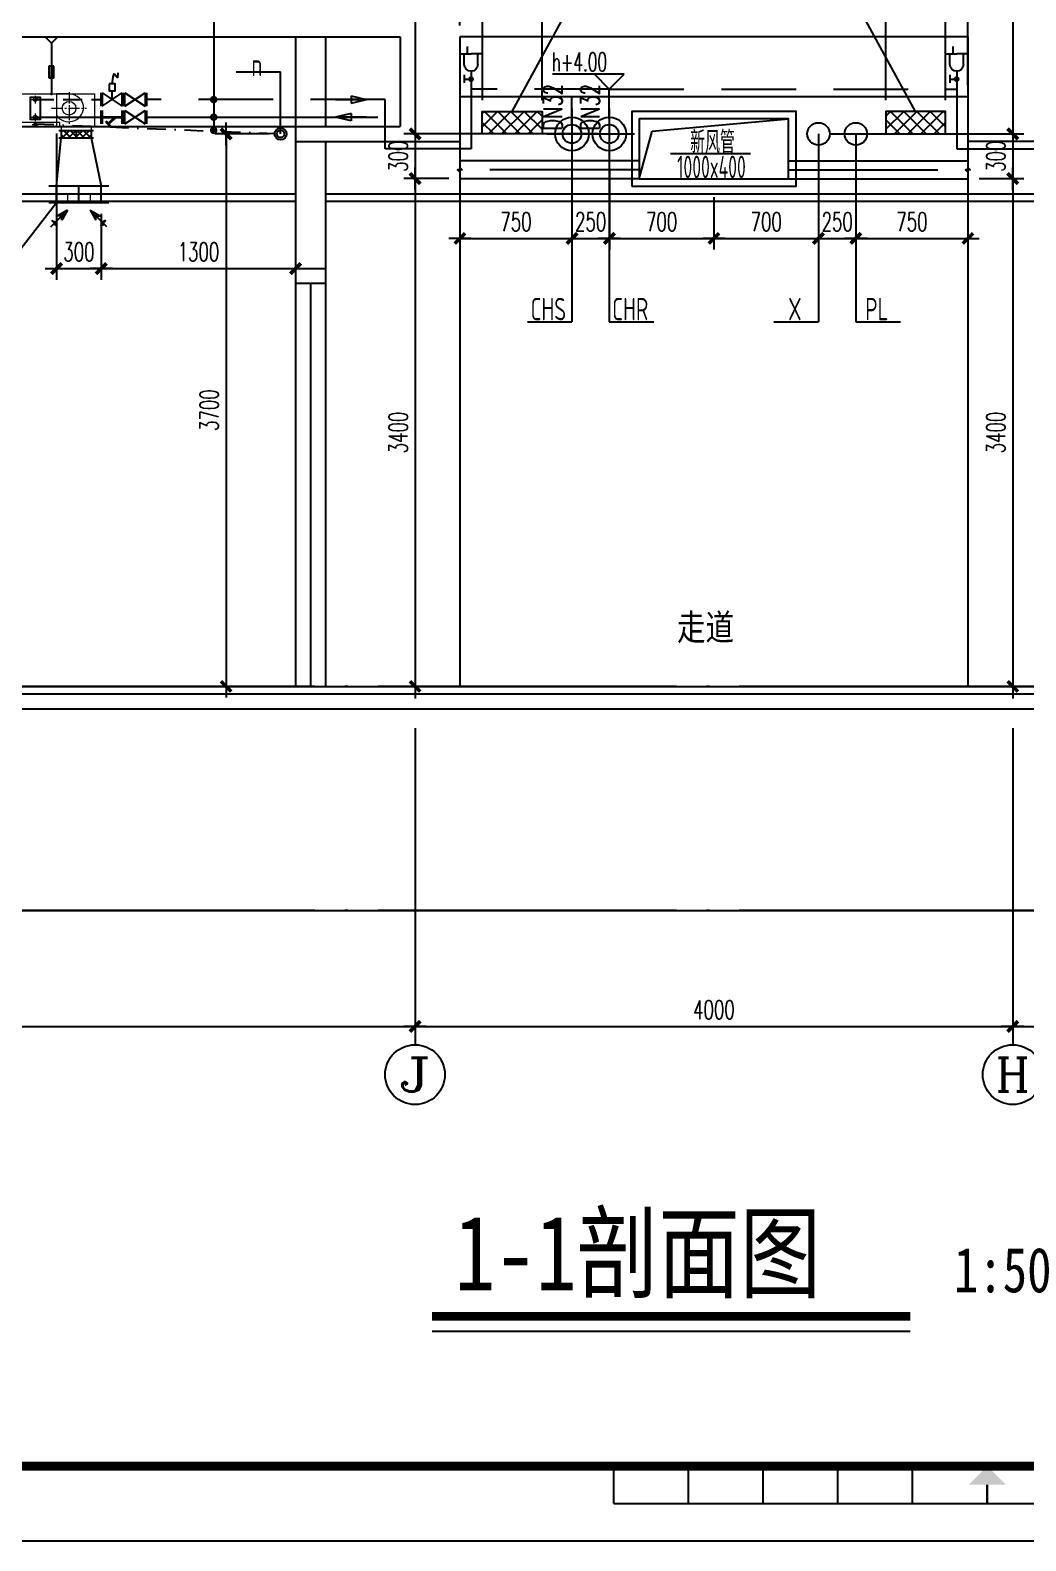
# Model space of a CAD drawing. Extents: x -345393 to -54719, y 203828 to 476815.
# Drawn here: x -246673 to -240010, y 226172 to 236287 of the extents above; entities that cross this region are included whole.
import ezdxf
from ezdxf.enums import TextEntityAlignment as Align

# ---------------------------------------------------------------- set-up
doc = ezdxf.new("R2010")
doc.units = 0
doc.header["$LTSCALE"] = 1000
doc.header["$MEASUREMENT"] = 0
for name, pattern in [('CENTER2', [1.125, 0.75, -0.125, 0.125, -0.125]), ('CHENG_DOTE', [1.42, 1, -0.2, 0.02, -0.2]), ('CONTINOUS', [0]), ('DASH', [0.35, 0.25, -0.1]), ('DASHDOT2', [0.5, 0.25, -0.125, 0, -0.125]), ('DASHED', [0.75, 0.5, -0.25]), ('DOTE', [2.42, 2, -0.2, 0.02, -0.2]), ('HIDDEN2', [0.1875, 0.125, -0.0625])]:
    doc.linetypes.add(name, pattern=pattern)
doc.layers.get('0').update_dxf_attribs({"color": 252, "linetype": 'CONTINUOUS'})
doc.layers.get('Defpoints').update_dxf_attribs({"color": 252, "linetype": 'CONTINUOUS'})
for name, color, linetype in [('A-卫生间', 252, 'CONTINUOUS'), ('A-外窗', 252, 'CONTINUOUS'), ('AXIS', 252, 'CONTINUOUS'), ('AXIS_TEXT', 252, 'CONTINUOUS'), ('DOTE', 250, 'DOTE'), ('WALL', 252, 'CONTINUOUS'), ('图框', 252, 'CONTINUOUS'), ('暖通-水-水阀', 3, 'CONTINUOUS'), ('暖通-水-管道-供水', 1, 'CONTINUOUS'), ('暖通-水-管道-凝结水', 40, 'DASHDOT2'), ('暖通-水-管道-回水', 6, 'DASHED'), ('暖通-水-管道-立管', 6, 'CONTINUOUS'), ('暖通-水-管道-管径', 201, 'CONTINUOUS'), ('暖通-风-标注', 160, 'CONTINUOUS'), ('暖通-风-法兰', 2, 'CONTINUOUS'), ('暖通-风-管径', 201, 'CONTINUOUS'), ('暖通-风-装饰吊顶', 74, 'DASH'), ('暖通-风-说明', 3, 'CONTINUOUS'), ('暖通-风-轴线', 5, 'CHENG_DOTE'), ('暖通-风-风管', 4, 'CONTINUOUS')]:
    doc.layers.add(name, color=color, linetype=linetype)
doc.layers.add('暖通-水-设备', color=3, linetype='CONTINUOUS', lineweight=20)
doc.layers.add('暖通-风-风口', color=3, linetype='CONTINUOUS', lineweight=20)
doc.styles.add('_TCH_AXIS', font='COMPLEX', dxfattribs={"bigfont": 'GBCBIG'})
doc.styles.add('COMPLEX', font='COMPLEX')
doc.styles.add('HT', font='simhei.ttf')
doc.styles.add('HZ-ZGBZ', font='romanc.shx', dxfattribs={"width": 0.65, "bigfont": '0hztxt.shx'})
doc.styles.add('NT1', font='tjromans.shx', dxfattribs={"width": 0.7, "bigfont": 'hztxt.shx'})
doc.styles.add('NT4', font='tssdeng.shx', dxfattribs={"width": 0.65, "bigfont": 'tssdchn.shx'})
doc.dimstyles.new('暖-标注50', dxfattribs={"dimscale": 0.5, "dimtxt": 250, "dimasz": 1, "dimexe": 150, "dimexo": 150, "dimgap": 100, "dimtad": 1, "dimdec": 0, "dimdsep": 46, "dimtxsty": 'HZ-ZGBZ', "dimblk": '_DIMX', "dimcen": 0.09, "dimclrt": 7, "dimadec": 0, "dimazin": 0, "dimtfac": 1, "dimtdec": 0, "dimtix": 1, "dimtmove": 2, "dimatfit": 3, "dimldrblk": '_DIMX', "dimfxl": 0, "dimtolj": 1, "dimtzin": 0, "dimarcsym": 0})

# ---------------------------------------------------------------- blocks, each defined once
blk = doc.blocks.new('_DIMX')
blk.add_line((-150, 0), (150, 0))
at = {"const_width": 50}
blk.add_lwpolyline([(-70, -70), (70, 70)], dxfattribs=at)
blk = doc.blocks.new('*D361')
at = {"layer": 'Defpoints', "color": 0}
for p in [(-240097, 230393), (-237200, 230393), (-237200, 229616)]:
    blk.add_point(p, dxfattribs=at)
at = {"layer": '暖通-风-标注', "color": 0, "lineweight": -2}
for p, q in [((-240097, 230318), (-240097, 229541)), ((-237200, 230318), (-237200, 229541)), ((-240097, 229616), (-237200, 229616))]:
    blk.add_line(p, q, dxfattribs=at)
at = {"layer": '暖通-风-标注', "color": 0, "lineweight": -2, "xscale": 0.5, "yscale": 0.5, "zscale": 0.5, "rotation": 180}
blk.add_blockref('_DIMX', (-240097, 229616), dxfattribs=at)
at = {"layer": '暖通-风-标注', "color": 0, "lineweight": -2, "xscale": 0.5, "yscale": 0.5, "zscale": 0.5}
blk.add_blockref('_DIMX', (-237200, 229616), dxfattribs=at)
at = {"layer": '暖通-风-标注', "color": 7, "insert": (-238649, 229728), "char_height": 125, "attachment_point": 5, "style": 'HZ-ZGBZ'}
blk.add_mtext('\\A1;2898', dxfattribs=at)
blk = doc.blocks.new('*D362')
at = {"layer": 'Defpoints', "color": 0}
for p in [(-244097, 230393), (-240097, 230393), (-240097, 229616)]:
    blk.add_point(p, dxfattribs=at)
at = {"layer": '暖通-风-标注', "color": 0, "lineweight": -2}
for p, q in [((-244097, 230318), (-244097, 229541)), ((-240097, 230318), (-240097, 229541)), ((-244097, 229616), (-240098, 229616))]:
    blk.add_line(p, q, dxfattribs=at)
at = {"layer": '暖通-风-标注', "color": 0, "lineweight": -2, "xscale": 0.5, "yscale": 0.5, "zscale": 0.5, "rotation": 180}
blk.add_blockref('_DIMX', (-244097, 229616), dxfattribs=at)
at = {"layer": '暖通-风-标注', "color": 0, "lineweight": -2, "xscale": 0.5, "yscale": 0.5, "zscale": 0.5}
blk.add_blockref('_DIMX', (-240097, 229616), dxfattribs=at)
at = {"layer": '暖通-风-标注', "color": 7, "insert": (-242097, 229728), "char_height": 125, "attachment_point": 5, "style": 'HZ-ZGBZ'}
blk.add_mtext('\\A1;4000', dxfattribs=at)
blk = doc.blocks.new('*D363')
at = {"layer": 'Defpoints', "color": 0}
for p in [(-252097, 230393), (-244097, 230393), (-244097, 229616)]:
    blk.add_point(p, dxfattribs=at)
at = {"layer": '暖通-风-标注', "color": 0, "lineweight": -2}
for p, q in [((-252097, 230318), (-252097, 229541)), ((-244097, 230318), (-244097, 229541)), ((-252097, 229616), (-244098, 229616))]:
    blk.add_line(p, q, dxfattribs=at)
at = {"layer": '暖通-风-标注', "color": 0, "lineweight": -2, "xscale": 0.5, "yscale": 0.5, "zscale": 0.5, "rotation": 180}
blk.add_blockref('_DIMX', (-252097, 229616), dxfattribs=at)
at = {"layer": '暖通-风-标注', "color": 0, "lineweight": -2, "xscale": 0.5, "yscale": 0.5, "zscale": 0.5}
blk.add_blockref('_DIMX', (-244097, 229616), dxfattribs=at)
at = {"layer": '暖通-风-标注', "color": 7, "insert": (-248097, 229728), "char_height": 125, "attachment_point": 5, "style": 'HZ-ZGBZ'}
blk.add_mtext('\\A1;8000', dxfattribs=at)
blk = doc.blocks.new('_AXISO')
blk.add_circle((0, 0), 0.5)
at = {"layer": 'AXIS_TEXT', "style": 'COMPLEX', "width": 1.041667}
blk.add_attdef('A', text='', height=0.56, dxfattribs=at).set_placement((-0.25, -0.28), (0.25, -0.28), align=Align.FIT)
blk = doc.blocks.new('管道DN125')
at = {"layer": '暖通-水-管道-立管', "color": 10}
for p, q in [((0, 168.75), (0, -168.75)), ((-168.75, 0), (168.75, 0))]:
    blk.add_line(p, q, dxfattribs=at)
at = {"layer": '暖通-水-管道-立管', "color": 251}
blk.add_circle((0, 0), 112.5, dxfattribs=at)
at = {"layer": '暖通-水-管道-立管', "color": 10}
blk.add_circle((0, 0), 62.5, dxfattribs=at)
blk = doc.blocks.new('截止阀1')
at = {"layer": '暖通-水-水阀'}
for p, q in [((100, 0), (-100, 0)), ((100, -20), (-100, -20)), ((100, -320), (-100, -20)), ((-100, -320), (100, -20)), ((-100, -320), (100, -320)), ((-100, -340), (100, -340))]:
    blk.add_line(p, q, dxfattribs=at)
blk = doc.blocks.new('除污器2')
at = {"layer": '暖通-水-水阀'}
for p, q in [((100, 340), (-100, 340)), ((100, 320), (-100, 320)), ((-100, 20), (100, 20)), ((-100, 0), (100, 0)), ((134, 145), (60, 80)), ((140, 137), (66, 73))]:
    blk.add_line(p, q, dxfattribs=at)
at = {"layer": '暖通-水-水阀', "const_width": 40}
for points in [[(0, 320), (0, 20)], [(0, 224), (97, 112)]]:
    blk.add_lwpolyline(points, dxfattribs=at)
blk = doc.blocks.new('dd')
at = {"layer": '暖通-水-水阀'}
for p, q in [((100, 0), (-100, 0)), ((-325, -86), (-400, -79)), ((-387, -139), (-325, -86)), ((-334, -157), (-387, -139)), ((-236, -170), (-334, -157)), ((0, -170), (-130, -170)), ((100, -20), (-100, -20)), ((100, -320), (-100, -20)), ((-100, -320), (100, -20)), ((-100, -320), (100, -320)), ((-100, -340), (100, -340))]:
    blk.add_line(p, q, dxfattribs=at)
blk.add_lwpolyline([(-236, -217), (-130, -217), (-130, -123), (-236, -123)], close=True, dxfattribs=at)
blk = doc.blocks.new('*D311')
at = {"layer": 'Defpoints', "color": 0}
for p in [(-246765, 235643), (-247014, 231893), (-246365, 231893)]:
    blk.add_point(p, dxfattribs=at)
at = {"layer": '暖通-风-标注', "color": 0, "lineweight": -2}
for p, q in [((-246840, 235643), (-247089, 235643)), ((-247014, 235642), (-247014, 231893)), ((-246440, 231893), (-247089, 231893))]:
    blk.add_line(p, q, dxfattribs=at)
at = {"layer": '暖通-风-标注', "color": 0, "lineweight": -2, "xscale": 0.5, "yscale": 0.5, "zscale": 0.5}
for p, rotation in [((-247014, 235643), 90), ((-247014, 231893), 270)]:
    blk.add_blockref('_DIMX', p, dxfattribs=dict(at, rotation=rotation))
at = {"layer": '暖通-风-标注', "color": 7, "insert": (-247126, 233768), "char_height": 125, "attachment_point": 5, "rotation": 90, "style": 'HZ-ZGBZ'}
blk.add_mtext('\\A1;3750', dxfattribs=at)
blk = doc.blocks.new('*D313')
at = {"layer": 'Defpoints', "color": 0}
for p in [(-244997, 235593), (-245362, 231893), (-244897, 231893)]:
    blk.add_point(p, dxfattribs=at)
at = {"layer": '暖通-风-标注', "color": 0, "lineweight": -2}
for p, q in [((-245072, 235593), (-245437, 235593)), ((-245362, 235592), (-245362, 231893)), ((-244972, 231893), (-245437, 231893))]:
    blk.add_line(p, q, dxfattribs=at)
at = {"layer": '暖通-风-标注', "color": 0, "lineweight": -2, "xscale": 0.5, "yscale": 0.5, "zscale": 0.5}
for p, rotation in [((-245362, 235593), 90), ((-245362, 231893), 270)]:
    blk.add_blockref('_DIMX', p, dxfattribs=dict(at, rotation=rotation))
at = {"layer": '暖通-风-标注', "color": 7, "insert": (-245475, 233743), "char_height": 125, "attachment_point": 5, "rotation": 90, "style": 'HZ-ZGBZ'}
blk.add_mtext('\\A1;3700', dxfattribs=at)
blk = doc.blocks.new('箭头')
at = {"color": 3, "linetype": 'CONTINOUS'}
for p, q in [((-317, 0), (381, 0)), ((32, 84), (381, 0)), ((32, 84), (32, -84)), ((32, -84), (381, 0))]:
    blk.add_line(p, q, dxfattribs=at)
blk = doc.blocks.new('*D314')
at = {"layer": 'Defpoints', "color": 0}
for p in [(-243647, 236527), (-243797, 236243), (-243647, 235744)]:
    blk.add_point(p, dxfattribs=at)
at = {"layer": '暖通-风-标注', "color": 0, "lineweight": -2}
for p, q in [((-243797, 236318), (-243797, 236602)), ((-243647, 235819), (-243647, 236602)), ((-243798, 236527), (-243798, 236527)), ((-243797, 236527), (-243647, 236527)), ((-243647, 236527), (-243646, 236527))]:
    blk.add_line(p, q, dxfattribs=at)
at = {"layer": '暖通-风-标注', "color": 0, "lineweight": -2, "xscale": 0.5, "yscale": 0.5, "zscale": 0.5}
blk.add_blockref('_DIMX', (-243797, 236527), dxfattribs=at)
at = {"layer": '暖通-风-标注', "color": 0, "lineweight": -2, "xscale": 0.5, "yscale": 0.5, "zscale": 0.5, "rotation": 180}
blk.add_blockref('_DIMX', (-243647, 236527), dxfattribs=at)
at = {"layer": '暖通-风-标注', "color": 7, "insert": (-243722, 236639), "char_height": 125, "attachment_point": 5, "style": 'HZ-ZGBZ'}
blk.add_mtext('\\A1;150', dxfattribs=at)
blk = doc.blocks.new('*D315')
at = {"layer": 'Defpoints', "color": 0}
for p in [(-243247, 236527), (-243647, 235744), (-243247, 235744)]:
    blk.add_point(p, dxfattribs=at)
at = {"layer": '暖通-风-标注', "color": 0, "lineweight": -2}
for p, q in [((-243647, 235819), (-243647, 236602)), ((-243247, 235819), (-243247, 236602)), ((-243647, 236527), (-243248, 236527))]:
    blk.add_line(p, q, dxfattribs=at)
at = {"layer": '暖通-风-标注', "color": 0, "lineweight": -2, "xscale": 0.5, "yscale": 0.5, "zscale": 0.5, "rotation": 180}
blk.add_blockref('_DIMX', (-243647, 236527), dxfattribs=at)
at = {"layer": '暖通-风-标注', "color": 0, "lineweight": -2, "xscale": 0.5, "yscale": 0.5, "zscale": 0.5}
blk.add_blockref('_DIMX', (-243247, 236527), dxfattribs=at)
at = {"layer": '暖通-风-标注', "color": 7, "insert": (-243447, 236639), "char_height": 125, "attachment_point": 5, "style": 'HZ-ZGBZ'}
blk.add_mtext('\\A1;400', dxfattribs=at)
blk = doc.blocks.new('*D316')
at = {"layer": 'Defpoints', "color": 0}
for p in [(-240547, 236527), (-240947, 235744), (-240547, 235744)]:
    blk.add_point(p, dxfattribs=at)
at = {"layer": '暖通-风-标注', "color": 0, "lineweight": -2}
for p, q in [((-240947, 235819), (-240947, 236602)), ((-240547, 235819), (-240547, 236602)), ((-240947, 236527), (-240548, 236527))]:
    blk.add_line(p, q, dxfattribs=at)
at = {"layer": '暖通-风-标注', "color": 0, "lineweight": -2, "xscale": 0.5, "yscale": 0.5, "zscale": 0.5, "rotation": 180}
blk.add_blockref('_DIMX', (-240947, 236527), dxfattribs=at)
at = {"layer": '暖通-风-标注', "color": 0, "lineweight": -2, "xscale": 0.5, "yscale": 0.5, "zscale": 0.5}
blk.add_blockref('_DIMX', (-240547, 236527), dxfattribs=at)
at = {"layer": '暖通-风-标注', "color": 7, "insert": (-240747, 236639), "char_height": 125, "attachment_point": 5, "style": 'HZ-ZGBZ'}
blk.add_mtext('\\A1;400', dxfattribs=at)
blk = doc.blocks.new('*D317')
at = {"layer": 'Defpoints', "color": 0}
for p in [(-240397, 236527), (-240397, 235843), (-240547, 235744)]:
    blk.add_point(p, dxfattribs=at)
at = {"layer": '暖通-风-标注', "color": 0, "lineweight": -2}
for p, q in [((-240547, 235819), (-240547, 236602)), ((-240397, 235918), (-240397, 236602)), ((-240548, 236527), (-240548, 236527)), ((-240547, 236527), (-240397, 236527)), ((-240397, 236527), (-240396, 236527))]:
    blk.add_line(p, q, dxfattribs=at)
at = {"layer": '暖通-风-标注', "color": 0, "lineweight": -2, "xscale": 0.5, "yscale": 0.5, "zscale": 0.5}
blk.add_blockref('_DIMX', (-240547, 236527), dxfattribs=at)
at = {"layer": '暖通-风-标注', "color": 0, "lineweight": -2, "xscale": 0.5, "yscale": 0.5, "zscale": 0.5, "rotation": 180}
blk.add_blockref('_DIMX', (-240397, 236527), dxfattribs=at)
at = {"layer": '暖通-风-标注', "color": 7, "insert": (-240472, 236639), "char_height": 125, "attachment_point": 5, "style": 'HZ-ZGBZ'}
blk.add_mtext('\\A1;150', dxfattribs=at)
blk = doc.blocks.new('*D318')
at = {"layer": 'Defpoints', "color": 0}
for p in [(-243047, 235424), (-243797, 235293), (-243047, 234893)]:
    blk.add_point(p, dxfattribs=at)
at = {"layer": '暖通-风-标注', "color": 0, "lineweight": -2}
for p, q in [((-243047, 235349), (-243047, 234818)), ((-243797, 235218), (-243797, 234818)), ((-243797, 234893), (-243048, 234893))]:
    blk.add_line(p, q, dxfattribs=at)
at = {"layer": '暖通-风-标注', "color": 0, "lineweight": -2, "xscale": 0.5, "yscale": 0.5, "zscale": 0.5, "rotation": 180}
blk.add_blockref('_DIMX', (-243797, 234893), dxfattribs=at)
at = {"layer": '暖通-风-标注', "color": 0, "lineweight": -2, "xscale": 0.5, "yscale": 0.5, "zscale": 0.5}
blk.add_blockref('_DIMX', (-243047, 234893), dxfattribs=at)
at = {"layer": '暖通-风-标注', "color": 7, "insert": (-243422, 235005), "char_height": 125, "attachment_point": 5, "style": 'HZ-ZGBZ'}
blk.add_mtext('\\A1;750', dxfattribs=at)
blk = doc.blocks.new('*D319')
at = {"layer": 'Defpoints', "color": 0}
for p in [(-243047, 235424), (-242797, 235424), (-242797, 234893)]:
    blk.add_point(p, dxfattribs=at)
at = {"layer": '暖通-风-标注', "color": 0, "lineweight": -2}
for p, q in [((-243047, 235349), (-243047, 234818)), ((-242797, 235349), (-242797, 234818)), ((-243048, 234893), (-243048, 234893)), ((-243047, 234893), (-242797, 234893)), ((-242797, 234893), (-242796, 234893))]:
    blk.add_line(p, q, dxfattribs=at)
at = {"layer": '暖通-风-标注', "color": 0, "lineweight": -2, "xscale": 0.5, "yscale": 0.5, "zscale": 0.5}
blk.add_blockref('_DIMX', (-243047, 234893), dxfattribs=at)
at = {"layer": '暖通-风-标注', "color": 0, "lineweight": -2, "xscale": 0.5, "yscale": 0.5, "zscale": 0.5, "rotation": 180}
blk.add_blockref('_DIMX', (-242797, 234893), dxfattribs=at)
at = {"layer": '暖通-风-标注', "color": 7, "insert": (-242922, 235005), "char_height": 125, "attachment_point": 5, "style": 'HZ-ZGBZ'}
blk.add_mtext('\\A1;250', dxfattribs=at)
blk = doc.blocks.new('*D320')
at = {"layer": 'Defpoints', "color": 0}
for p in [(-242797, 235424), (-242097, 235243), (-242097, 234893)]:
    blk.add_point(p, dxfattribs=at)
at = {"layer": '暖通-风-标注', "color": 0, "lineweight": -2}
for p, q in [((-242797, 235349), (-242797, 234818)), ((-242097, 235168), (-242097, 234818)), ((-242797, 234893), (-242098, 234893))]:
    blk.add_line(p, q, dxfattribs=at)
at = {"layer": '暖通-风-标注', "color": 0, "lineweight": -2, "xscale": 0.5, "yscale": 0.5, "zscale": 0.5, "rotation": 180}
blk.add_blockref('_DIMX', (-242797, 234893), dxfattribs=at)
at = {"layer": '暖通-风-标注', "color": 0, "lineweight": -2, "xscale": 0.5, "yscale": 0.5, "zscale": 0.5}
blk.add_blockref('_DIMX', (-242097, 234893), dxfattribs=at)
at = {"layer": '暖通-风-标注', "color": 7, "insert": (-242447, 235005), "char_height": 125, "attachment_point": 5, "style": 'HZ-ZGBZ'}
blk.add_mtext('\\A1;700', dxfattribs=at)
blk = doc.blocks.new('*D321')
at = {"layer": 'Defpoints', "color": 0}
for p in [(-241397, 235593), (-242097, 235243), (-241397, 234893)]:
    blk.add_point(p, dxfattribs=at)
at = {"layer": '暖通-风-标注', "color": 0, "lineweight": -2}
for p, q in [((-241397, 235518), (-241397, 234818)), ((-242097, 235168), (-242097, 234818)), ((-242097, 234893), (-241398, 234893))]:
    blk.add_line(p, q, dxfattribs=at)
at = {"layer": '暖通-风-标注', "color": 0, "lineweight": -2, "xscale": 0.5, "yscale": 0.5, "zscale": 0.5, "rotation": 180}
blk.add_blockref('_DIMX', (-242097, 234893), dxfattribs=at)
at = {"layer": '暖通-风-标注', "color": 0, "lineweight": -2, "xscale": 0.5, "yscale": 0.5, "zscale": 0.5}
blk.add_blockref('_DIMX', (-241397, 234893), dxfattribs=at)
at = {"layer": '暖通-风-标注', "color": 7, "insert": (-241747, 235005), "char_height": 125, "attachment_point": 5, "style": 'HZ-ZGBZ'}
blk.add_mtext('\\A1;700', dxfattribs=at)
blk = doc.blocks.new('*D322')
at = {"layer": 'Defpoints', "color": 0}
for p in [(-241397, 235593), (-241147, 235593), (-241147, 234893)]:
    blk.add_point(p, dxfattribs=at)
at = {"layer": '暖通-风-标注', "color": 0, "lineweight": -2}
for p, q in [((-241397, 235518), (-241397, 234818)), ((-241147, 235518), (-241147, 234818)), ((-241398, 234893), (-241398, 234893)), ((-241397, 234893), (-241147, 234893)), ((-241147, 234893), (-241146, 234893))]:
    blk.add_line(p, q, dxfattribs=at)
at = {"layer": '暖通-风-标注', "color": 0, "lineweight": -2, "xscale": 0.5, "yscale": 0.5, "zscale": 0.5}
blk.add_blockref('_DIMX', (-241397, 234893), dxfattribs=at)
at = {"layer": '暖通-风-标注', "color": 0, "lineweight": -2, "xscale": 0.5, "yscale": 0.5, "zscale": 0.5, "rotation": 180}
blk.add_blockref('_DIMX', (-241147, 234893), dxfattribs=at)
at = {"layer": '暖通-风-标注', "color": 7, "insert": (-241272, 235005), "char_height": 125, "attachment_point": 5, "style": 'HZ-ZGBZ'}
blk.add_mtext('\\A1;250', dxfattribs=at)
blk = doc.blocks.new('*D323')
at = {"layer": 'Defpoints', "color": 0}
for p in [(-241147, 235593), (-240397, 235493), (-240397, 234893)]:
    blk.add_point(p, dxfattribs=at)
at = {"layer": '暖通-风-标注', "color": 0, "lineweight": -2}
for p, q in [((-241147, 235518), (-241147, 234818)), ((-240397, 235418), (-240397, 234818)), ((-241147, 234893), (-240398, 234893))]:
    blk.add_line(p, q, dxfattribs=at)
at = {"layer": '暖通-风-标注', "color": 0, "lineweight": -2, "xscale": 0.5, "yscale": 0.5, "zscale": 0.5, "rotation": 180}
blk.add_blockref('_DIMX', (-241147, 234893), dxfattribs=at)
at = {"layer": '暖通-风-标注', "color": 0, "lineweight": -2, "xscale": 0.5, "yscale": 0.5, "zscale": 0.5}
blk.add_blockref('_DIMX', (-240397, 234893), dxfattribs=at)
at = {"layer": '暖通-风-标注', "color": 7, "insert": (-240772, 235005), "char_height": 125, "attachment_point": 5, "style": 'HZ-ZGBZ'}
blk.add_mtext('\\A1;750', dxfattribs=at)
blk = doc.blocks.new('*D324')
at = {"layer": 'Defpoints', "color": 0}
for p in [(-243797, 235293), (-244097, 231893), (-243797, 231893)]:
    blk.add_point(p, dxfattribs=at)
at = {"layer": '暖通-风-标注', "color": 0, "lineweight": -2}
for p, q in [((-243872, 235293), (-244172, 235293)), ((-244097, 235292), (-244097, 231893)), ((-243872, 231893), (-244172, 231893))]:
    blk.add_line(p, q, dxfattribs=at)
at = {"layer": '暖通-风-标注', "color": 0, "lineweight": -2, "xscale": 0.5, "yscale": 0.5, "zscale": 0.5}
for p, rotation in [((-244097, 235293), 90), ((-244097, 231893), 270)]:
    blk.add_blockref('_DIMX', p, dxfattribs=dict(at, rotation=rotation))
at = {"layer": '暖通-风-标注', "color": 7, "insert": (-244210, 233593), "char_height": 125, "attachment_point": 5, "rotation": 90, "style": 'HZ-ZGBZ'}
blk.add_mtext('\\A1;3400', dxfattribs=at)
blk = doc.blocks.new('*D325')
at = {"layer": 'Defpoints', "color": 0}
for p in [(-242797, 235593), (-244097, 235293), (-243797, 235293)]:
    blk.add_point(p, dxfattribs=at)
at = {"layer": '暖通-风-标注', "color": 0, "lineweight": -2}
for p, q in [((-242872, 235593), (-244172, 235593)), ((-244097, 235593), (-244097, 235594)), ((-244097, 235593), (-244097, 235293)), ((-243872, 235293), (-244172, 235293)), ((-244097, 235292), (-244097, 235292))]:
    blk.add_line(p, q, dxfattribs=at)
at = {"layer": '暖通-风-标注', "color": 0, "lineweight": -2, "xscale": 0.5, "yscale": 0.5, "zscale": 0.5}
for p, rotation in [((-244097, 235593), 270), ((-244097, 235293), 90)]:
    blk.add_blockref('_DIMX', p, dxfattribs=dict(at, rotation=rotation))
at = {"layer": '暖通-风-标注', "color": 7, "insert": (-244210, 235443), "char_height": 125, "attachment_point": 5, "rotation": 90, "style": 'HZ-ZGBZ'}
blk.add_mtext('\\A1;300', dxfattribs=at)
blk = doc.blocks.new('*D329')
at = {"layer": 'Defpoints', "color": 0}
for p in [(-241397, 235593), (-240397, 235293), (-240097, 235293)]:
    blk.add_point(p, dxfattribs=at)
at = {"layer": '暖通-风-标注', "color": 0, "lineweight": -2}
for p, q in [((-241322, 235593), (-240022, 235593)), ((-240097, 235593), (-240097, 235594)), ((-240097, 235593), (-240097, 235293)), ((-240322, 235293), (-240022, 235293)), ((-240097, 235292), (-240097, 235292))]:
    blk.add_line(p, q, dxfattribs=at)
at = {"layer": '暖通-风-标注', "color": 0, "lineweight": -2, "xscale": 0.5, "yscale": 0.5, "zscale": 0.5}
for p, rotation in [((-240097, 235593), 270), ((-240097, 235293), 90)]:
    blk.add_blockref('_DIMX', p, dxfattribs=dict(at, rotation=rotation))
at = {"layer": '暖通-风-标注', "color": 7, "insert": (-240210, 235443), "char_height": 125, "attachment_point": 5, "rotation": 90, "style": 'HZ-ZGBZ'}
blk.add_mtext('\\A1;300', dxfattribs=at)
blk = doc.blocks.new('*D330')
at = {"layer": 'Defpoints', "color": 0}
for p in [(-240397, 235293), (-240397, 231893), (-240097, 231893)]:
    blk.add_point(p, dxfattribs=at)
at = {"layer": '暖通-风-标注', "color": 0, "lineweight": -2}
for p, q in [((-240322, 235293), (-240022, 235293)), ((-240097, 235292), (-240097, 231893)), ((-240322, 231893), (-240022, 231893))]:
    blk.add_line(p, q, dxfattribs=at)
at = {"layer": '暖通-风-标注', "color": 0, "lineweight": -2, "xscale": 0.5, "yscale": 0.5, "zscale": 0.5}
for p, rotation in [((-240097, 235293), 90), ((-240097, 231893), 270)]:
    blk.add_blockref('_DIMX', p, dxfattribs=dict(at, rotation=rotation))
at = {"layer": '暖通-风-标注', "color": 7, "insert": (-240210, 233593), "char_height": 125, "attachment_point": 5, "rotation": 90, "style": 'HZ-ZGBZ'}
blk.add_mtext('\\A1;3400', dxfattribs=at)
blk = doc.blocks.new('自动排气阀')
for p, q in [((-189, 616), (0, 616)), ((-118, 431), (-118, 616)), ((189, 616), (0, 616)), ((69, 746), (69, 616)), ((118, 431), (118, 616)), ((0, 314), (0, 0)), ((120, 174), (-25, 174)), ((120, 248), (120, 109))]:
    blk.add_line(p, q)
at = {"const_width": 50}
blk.add_lwpolyline([(0, 199, 1), (0, 149, 1)], format="xyb", close=True, dxfattribs=at)
blk.add_arc((0, 431), 118, 180, 0)
blk = doc.blocks.new('fg_baiy01')
for p, q in [((0.5, 0.5), (-0.5, 0.5)), ((-0.5, 0.5), (-0.5, -0.5)), ((0.5, -0.5), (0.5, 0.5)), ((-0.5, 0.25), (0.5, 0.25)), ((-0.5, 0), (0.5, 0)), ((-0.5, -0.25), (0.5, -0.25)), ((-0.5, -0.5), (0.5, -0.5))]:
    blk.add_line(p, q)
blk = doc.blocks.new('A$C76E60354')
at = {"layer": '暖通-风-说明', "color": 95}
for p, q in [((-113, -113), (0, 0)), ((0, 0), (-68, -39)), ((0, 0), (-39, -68)), ((-106, -69), (-81, -81)), ((-69, -106), (-106, -69)), ((-106, -69), (-81, -81)), ((-69, -106), (-94, -94)), ((-40, -39), (-68, -39)), ((-39, -68), (-40, -39))]:
    blk.add_line(p, q, dxfattribs=at)
for points in [[(-68, -39), (-40, -39), (0, 0)], [(-39, -68), (-40, -39), (0, 0)]]:
    blk.add_solid(points, dxfattribs=at)
blk = doc.blocks.new('风机盘管2')
h = blk.add_hatch()
h.set_pattern_fill('ANSI37', color=95, scale=5, style=0)
h.set_pattern_definition([(45, (-10574485.771, -16627846.545), (-11.225320151, 11.225320151), []), (135, (-10574485.771, -16627846.545), (-11.225320151, -11.225320151), [])])
h.paths.add_polyline_path([(-167, -15), (-237, -15), (-237, -75), (-167, -75)])
h.paths.add_polyline_path([(-237, -75), (-237, -135), (-167, -135), (-167, -75)])
for p, q in [((-142, 0), (141, 0)), ((-142, -210), (-142, 0)), ((141, 0), (141, -210)), ((141, 0), (396, 0)), ((226, 0), (141, 0)), ((396, 0), (396, -220)), ((-142, -190), (141, -190)), ((-142, -190), (141, -190)), ((141, -190), (163, -190)), ((163, -190), (163, -220)), ((-132, -220), (131, -220)), ((157, -245), (390, -245)), ((163, -220), (396, -220)), ((173, -220), (173, -245)), ((373, -220), (373, -245))]:
    blk.add_line(p, q)
at = {"color": 3, "linetype": 'CENTER2', "ltscale": 0.1}
for p, q in [((226, 12), (226, -203)), ((-25, -38), (25, -38)), ((0, -13), (0, -63)), ((109, -96), (343, -96)), ((-25, -156), (25, -156)), ((0, -131), (0, -181)), ((0, -185), (0, -225)), ((-20, -205), (20, -205))]:
    blk.add_line(p, q, dxfattribs=at)
for points in [[(-35, -20), (35, -20), (35, -173), (-35, -173)], [(-30, -25), (30, -25), (30, -168), (-30, -168)]]:
    blk.add_lwpolyline(points, close=True)
for centre, radius in [((0, -38), 12.5), ((226, -96), 45.7), ((0, -156), 12.5), ((0, -205), 10)]:
    blk.add_circle(centre, radius)
for centre, radius, start, end in [((226, -99), 98.9, 1.8115, 90), ((223, -84), 102, 216.3406, 353.3695), ((-132, -210), 10, 180, 270), ((131, -210), 10, 270, 0)]:
    blk.add_arc(centre, radius, start, end)
at = {"layer": '暖通-水-设备'}
for p, q in [((-237, -160), (-237, 10)), ((-167, -160), (-167, 10))]:
    blk.add_line(p, q, dxfattribs=at)
at = {"layer": '暖通-风-轴线'}
blk.add_line((-142, -75), (-237, -75), dxfattribs=at)
at = {"layer": '暖通-风-风管'}
for p, q in [((-142, -15), (-237, -15)), ((-142, -135), (-237, -135))]:
    blk.add_line(p, q, dxfattribs=at)
blk = doc.blocks.new('A$C5A12350D')
at = {"layer": '暖通-风-标注'}
h = blk.add_hatch(dxfattribs=at)
h.set_pattern_fill('ANSI37', color=256, scale=250, style=0)
h.set_pattern_definition([(45, (-633792.043, -274273.086), (-22.0970869, 22.0970869), []), (135, (-633792.043, -274273.086), (-22.0970869, -22.0970869), [])])
h.paths.add_polyline_path([(200, -50), (200, 0), (100, 0), (100, -50)])
h.paths.add_polyline_path([(100, -50), (100, 0), (0, 0), (0, -50)])
at = {"layer": '暖通-风-法兰'}
for p, q in [((-16, 0), (216, 0)), ((-16, -50), (216, -50))]:
    blk.add_line(p, q, dxfattribs=at)
at = {"layer": '暖通-风-轴线'}
blk.add_line((100, 0), (100, -50), dxfattribs=at)
at = {"layer": '暖通-风-风管'}
for p, q in [((0, 0), (0, -50)), ((200, 0), (200, -50))]:
    blk.add_line(p, q, dxfattribs=at)
blk = doc.blocks.new('*D679')
at = {"layer": 'Defpoints', "color": 0}
for p in [(-246497, 235670), (-246197, 235133), (-246197, 234691)]:
    blk.add_point(p, dxfattribs=at)
at = {"layer": '暖通-风-标注', "color": 0, "lineweight": -2}
for p, q in [((-246497, 235595), (-246497, 234616)), ((-246197, 235058), (-246197, 234616)), ((-246498, 234691), (-246498, 234691)), ((-246497, 234691), (-246197, 234691)), ((-246197, 234691), (-246196, 234691))]:
    blk.add_line(p, q, dxfattribs=at)
at = {"layer": '暖通-风-标注', "color": 0, "lineweight": -2, "xscale": 0.5, "yscale": 0.5, "zscale": 0.5}
blk.add_blockref('_DIMX', (-246497, 234691), dxfattribs=at)
at = {"layer": '暖通-风-标注', "color": 0, "lineweight": -2, "xscale": 0.5, "yscale": 0.5, "zscale": 0.5, "rotation": 180}
blk.add_blockref('_DIMX', (-246197, 234691), dxfattribs=at)
at = {"layer": '暖通-风-标注', "color": 7, "insert": (-246347, 234803), "char_height": 125, "attachment_point": 5, "style": 'HZ-ZGBZ'}
blk.add_mtext('\\A1;300', dxfattribs=at)
blk = doc.blocks.new('*D680')
at = {"layer": 'Defpoints', "color": 0}
for p in [(-246197, 235133), (-244897, 235143), (-244897, 234691)]:
    blk.add_point(p, dxfattribs=at)
at = {"layer": '暖通-风-标注', "color": 0, "lineweight": -2}
for p, q in [((-244897, 235068), (-244897, 234616)), ((-246197, 235058), (-246197, 234616)), ((-246197, 234691), (-244898, 234691))]:
    blk.add_line(p, q, dxfattribs=at)
at = {"layer": '暖通-风-标注', "color": 0, "lineweight": -2, "xscale": 0.5, "yscale": 0.5, "zscale": 0.5, "rotation": 180}
blk.add_blockref('_DIMX', (-246197, 234691), dxfattribs=at)
at = {"layer": '暖通-风-标注', "color": 0, "lineweight": -2, "xscale": 0.5, "yscale": 0.5, "zscale": 0.5}
blk.add_blockref('_DIMX', (-244897, 234691), dxfattribs=at)
at = {"layer": '暖通-风-标注', "color": 7, "insert": (-245547, 234803), "char_height": 125, "attachment_point": 5, "style": 'HZ-ZGBZ'}
blk.add_mtext('\\A1;1300', dxfattribs=at)

msp = doc.modelspace()

# ---------------------------------------------------------------- hatches: boundary and pattern name
at = {"layer": '暖通-风-标注'}
h = msp.add_hatch(dxfattribs=at)
h.set_pattern_fill('ANSI37', color=256, scale=500, style=0)
h.set_pattern_definition([(45, (-712002.85, 98830.26), (-44.194174, 44.194174), []), (135, (-712002.85, 98830.26), (-44.194174, -44.194174), [])])
h.paths.add_polyline_path([(-243247.38029, 235593.64242), (-243247.38029, 235743.64242), (-243647.38029, 235743.64242), (-243647.38029, 235593.64242)])
h = msp.add_hatch(dxfattribs=at)
h.set_pattern_fill('ANSI37', color=256, scale=500, style=0)
h.set_pattern_definition([(135, (227808.09, 98830.26), (44.194174, 44.194174), []), (45, (227808.09, 98830.26), (44.194174, -44.194174), [])])
h.paths.add_polyline_path([(-240947.38029, 235593.64242), (-240947.38029, 235743.64242), (-240547.38029, 235743.64242), (-240547.38029, 235593.64242)])

# ---------------------------------------------------------------- linework, layer by layer
msp.add_line((-243982.84242, 227575.17052), (-240783.03732, 227575.17052))
at = {"const_width": 60}
msp.add_lwpolyline([(-243982.84242, 227675.17052), (-240783.03732, 227675.17052)], dxfattribs=at)
at = {"layer": 'A-卫生间', "color": 251}
for p, q in [((-243797.38029, 235842.5295), (-240397.37346, 235842.5295)), ((-253997.37041, 235642.5295), (-244897.38029, 235642.5295))]:
    msp.add_line(p, q, dxfattribs=at)
at = {"layer": 'A-卫生间'}
for p, q in [((-243797.38029, 235542.5295), (-243797.38029, 231892.5295)), ((-240397.37346, 235542.5295), (-240397.37346, 231892.5295)), ((-253997.37041, 231892.5295), (-230197.38334, 231892.5295))]:
    msp.add_line(p, q, dxfattribs=at)
at = {"layer": 'A-外窗'}
for p, q in [((-244897.38029, 234592.5295), (-244897.38029, 231892.5295)), ((-244797.38029, 234592.5295), (-244797.38029, 231892.5295)), ((-244697.38029, 234592.5295), (-244697.38029, 231892.5295))]:
    msp.add_line(p, q, dxfattribs=at)
at = {"layer": 'AXIS'}
for p, q in [((-244097.38334, 230392.5295), (-244097.38334, 229493.77524)), ((-240097.38334, 230392.5295), (-240097.38334, 229493.77524))]:
    msp.add_line(p, q, dxfattribs=at)
at = {"layer": 'DOTE'}
for p, q in [((-244097.38334, 253392.5295), (-244097.38334, 230392.5295)), ((-240097.38334, 253392.5295), (-240097.38334, 230392.5295)), ((-227827.38029, 231892.5295), (-254097.38334, 231892.5295)), ((-227827.38029, 230392.5295), (-256367.37346, 230392.5295))]:
    msp.add_line(p, q, dxfattribs=at)
at = {"layer": 'WALL'}
for p, q in [((-253997.37041, 236242.5295), (-244197.38029, 236242.5295)), ((-244897.38029, 236242.5295), (-244897.38029, 234592.5295)), ((-244697.38029, 236242.5295), (-244697.38029, 235642.5295)), ((-244197.38029, 236242.5295), (-244197.38029, 235642.5295)), ((-240397.37346, 236242.5295), (-243797.38029, 236242.5295)), ((-243797.38029, 236242.5295), (-243797.38029, 235542.5295)), ((-240397.37346, 236242.5295), (-240397.37346, 235542.5295)), ((-244897.38029, 235642.5295), (-244197.38029, 235642.5295)), ((-244897.38029, 235542.5295), (-243797.38029, 235542.5295)), ((-244697.38029, 235542.5295), (-244697.38029, 234592.5295)), ((-239297.37346, 235542.5295), (-240397.37346, 235542.5295)), ((-244897.38029, 234692.5295), (-244697.38029, 234692.5295)), ((-244897.38029, 234592.5295), (-244697.38029, 234592.5295)), ((-254397.37041, 231842.5295), (-229797.38334, 231842.5295)), ((-253997.37041, 231742.5295), (-230197.38334, 231742.5295)), ((-256367.37346, 230392.5295), (-224785.34574, 230392.5295))]:
    msp.add_line(p, q, dxfattribs=at)
at = {"layer": '图框'}
for p, q in [((-242767.68185, 226422.36281), (-242767.68185, 226672.36281)), ((-242267.68185, 226422.36281), (-242267.68185, 226672.36281)), ((-241767.68185, 226422.36281), (-241767.68185, 226672.36281)), ((-241267.68185, 226422.36281), (-241267.68185, 226672.36281)), ((-240767.68185, 226422.36281), (-240767.68185, 226672.36281)), ((-242767.68185, 226422.36281), (-237767.68185, 226422.36281)), ((-261292.68185, 226172.36281), (-219242.68185, 226172.36281))]:
    msp.add_line(p, q, dxfattribs=at)
at = {"layer": '图框', "const_width": 60}
msp.add_lwpolyline([(-219742.68185, 255372.36281), (-260042.68185, 255372.36281), (-260042.68185, 226672.36281), (-219742.68185, 226672.36281)], close=True, dxfattribs=at)
at = {"layer": '图框', "const_width": 15}
msp.add_lwpolyline([(-240267.68185, 226547.36281), (-240267.68185, 226422.36281)], dxfattribs=at)
at = {"layer": '图框'}
msp.add_solid([(-240392.68185, 226547.36281), (-240142.68185, 226547.36281), (-240267.68185, 226672.36281)], dxfattribs=at)
at = {"layer": '暖通-水-管道-供水'}
for p, q in [((-243047.38029, 235655.0295), (-243047.38029, 235842.5295)), ((-246638.88029, 235704.54972), (-246200.98263, 235704.54972)), ((-245894.98263, 235704.54972), (-244347.38029, 235704.54972))]:
    msp.add_line(p, q, dxfattribs=at)
at = {"layer": '暖通-水-管道-凝结水', "ltscale": 0.5}
msp.add_line((-246638.88029, 235659.68375), (-245037.3219, 235594.68999), dxfattribs=at)
at = {"layer": '暖通-水-管道-回水', "linetype": 'HIDDEN2'}
msp.add_line((-246638.88029, 235822.54972), (-246200.98263, 235822.54972), dxfattribs=at)
at = {"layer": '暖通-水-管道-回水'}
for points in [[(-242797.38029, 235692.5295), (-242797.38029, 235892.5295), (-243722.38029, 235892.5295), (-243722.38029, 235492.5295), (-243797.38029, 235492.5295)], [(-242797.38029, 235892.5295), (-240472.37346, 235892.5295), (-240472.37346, 235492.5295), (-240397.37346, 235492.5295)], [(-243797.38029, 235492.5295), (-244297.38029, 235492.5295), (-244297.38029, 235822.54972), (-245894.98263, 235822.54972)], [(-240397.38639, 235492.5295), (-239897.38639, 235492.5295), (-239897.38639, 235822.54972), (-238299.78405, 235822.54972)]]:
    msp.add_lwpolyline(points, dxfattribs=at)
at = {"layer": '暖通-水-管道-立管', "color": 3}
for centre, radius in [((-244997.38029, 235592.5295), 40), ((-244997.38029, 235592.5295), 25), ((-241397.38029, 235592.5295), 75), ((-241147.38029, 235592.5295), 75)]:
    msp.add_circle(centre, radius, dxfattribs=at)
at = {"layer": '暖通-水-管道-管径'}
msp.add_line((-245444.98263, 236737.92302), (-245444.98263, 235616.74086), dxfattribs=at)
at = {"layer": '暖通-水-管道-管径', "const_width": 25}
for points in [[(-245457.48263, 235822.54972, 1), (-245432.48263, 235822.54972, 1)], [(-245457.48263, 235704.54972, 1), (-245432.48263, 235704.54972, 1)], [(-245457.48263, 235616.74086, 1), (-245432.48263, 235616.74086, 1)]]:
    msp.add_lwpolyline(points, format="xyb", close=True, dxfattribs=at)
at = {"layer": '暖通-风-标注', "const_width": 10}
msp.add_lwpolyline([(-246525.5556, 235860.37525, -1), (-246535.5556, 235860.37525, -1)], format="xyb", close=True, dxfattribs=at)
at = {"layer": '暖通-风-标注'}
for points in [[(-243247.38029, 235593.64242), (-243647.38029, 235593.64242), (-243647.38029, 235743.64242), (-243247.38029, 235743.64242)], [(-240947.38029, 235593.64242), (-240547.38029, 235593.64242), (-240547.38029, 235743.64242), (-240947.38029, 235743.64242)]]:
    msp.add_lwpolyline(points, close=True, dxfattribs=at)
at = {"layer": '暖通-风-法兰'}
for p, q in [((-242509.45373, 235610.93329), (-241597.38029, 235692.5295)), ((-242597.38029, 235292.5295), (-242509.45373, 235610.93329)), ((-246147.38029, 235242.5295), (-246547.38029, 235242.5295)), ((-246547.38029, 235132.5295), (-246147.38029, 235132.5295))]:
    msp.add_line(p, q, dxfattribs=at)
msp.add_lwpolyline([(-242647.38029, 235242.5295), (-241547.38029, 235242.5295), (-241547.38029, 235742.5295), (-242647.38029, 235742.5295)], close=True, dxfattribs=at)
at = {"layer": '暖通-风-管径'}
for points in [[(-243797.38029, 235462.5295), (-243797.38029, 235367.5295), (-243782.38255, 235352.53177), (-243812.37802, 235352.52724), (-243797.38029, 235337.5295), (-243797.38029, 235242.5295)], [(-240397.37346, 235462.5295), (-240397.37346, 235367.5295), (-240382.37573, 235352.53177), (-240412.3712, 235352.52724), (-240397.37346, 235337.5295), (-240397.37346, 235242.5295)]]:
    msp.add_lwpolyline(points, dxfattribs=at)
at = {"layer": '暖通-风-装饰吊顶', "linetype": 'ByBlock'}
for p, q in [((-244697.38029, 235192.5295), (-239497.37346, 235192.5295)), ((-244697.38029, 235142.5295), (-239497.37346, 235142.5295))]:
    msp.add_line(p, q, dxfattribs=at)
for points in [[(-253597.37327, 235592.5295), (-253347.37327, 235592.5295), (-253347.37327, 235192.5295), (-244897.38029, 235192.5295)], [(-253597.37327, 235542.5295), (-253397.37327, 235542.5295), (-253397.37327, 235142.5295), (-244897.38029, 235142.5295)]]:
    msp.add_lwpolyline(points, dxfattribs=at)
at = {"layer": '暖通-风-说明'}
for p, q in [((-243447.38029, 235743.64242), (-243018.93695, 236526.5843)), ((-240747.38029, 235743.64242), (-241175.82363, 236526.5843)), ((-246530.5556, 236200.11141), (-246530.5556, 235860.37525)), ((-246515.5556, 236045.63485), (-246545.5556, 236045.63485)), ((-246545.5556, 235967.13485), (-246545.5556, 236045.63485)), ((-246515.5556, 235967.13485), (-246515.5556, 236045.63485)), ((-245295.64207, 236007.55534), (-244997.38029, 236007.55534)), ((-244997.38029, 235592.5295), (-244997.38029, 236007.55534)), ((-242697.38029, 235992.5295), (-243177.68554, 235992.5295)), ((-242797.38029, 235892.5295), (-242897.38029, 235992.5295)), ((-242797.38029, 235892.5295), (-242697.38029, 235992.5295)), ((-246515.5556, 235967.13485), (-246545.5556, 235967.13485)), ((-243047.38029, 235592.5295), (-243047.38029, 234333.29773)), ((-242797.38029, 235592.5295), (-242797.38029, 234333.29773)), ((-241397.38029, 235592.5295), (-241397.38029, 234333.29773)), ((-241147.38029, 235592.5295), (-241147.38029, 234333.29773)), ((-241851.54366, 235458.86246), (-242386.83493, 235458.86246)), ((-247550.97797, 233776.34311), (-246497.38029, 235132.5295)), ((-243345.64207, 234333.29773), (-243047.38029, 234333.29773)), ((-242797.38029, 234333.29773), (-242499.1185, 234333.29773)), ((-241695.64207, 234333.29773), (-241397.38029, 234333.29773)), ((-241147.38029, 234333.29773), (-240849.1185, 234333.29773))]:
    msp.add_line(p, q, dxfattribs=at)
msp.add_lwpolyline([(-246490.29176, 236240.37525), (-246530.5556, 236200.11141), (-246570.81943, 236240.37525)], dxfattribs=at)
msp.add_lwpolyline([(-246515.5556, 236045.63485), (-246545.5556, 236045.63485), (-246545.5556, 235967.13485), (-246515.5556, 235967.13485)], close=True, dxfattribs=at)
at = {"layer": '暖通-风-轴线'}
for p, q in [((-242597.38029, 235352.5295), (-243797.38029, 235352.5295)), ((-241597.38029, 235352.5295), (-240397.37346, 235352.5295)), ((-246347.38029, 235132.5295), (-246347.38029, 235242.5295))]:
    msp.add_line(p, q, dxfattribs=at)
at = {"layer": '暖通-风-风管'}
for p, q in [((-246497.38029, 235242.5295), (-246465.44847, 235565.37525)), ((-246265.44847, 235565.37525), (-246197.38029, 235242.5295)), ((-242597.38029, 235412.5295), (-243797.38029, 235412.5295)), ((-241597.38029, 235412.5295), (-240397.37346, 235412.5295)), ((-242597.38029, 235292.5295), (-243797.38029, 235292.5295)), ((-241597.38029, 235292.5295), (-240397.37346, 235292.5295)), ((-246497.38029, 235132.5295), (-246497.38029, 235242.5295)), ((-246197.38029, 235132.5295), (-246197.38029, 235242.5295))]:
    msp.add_line(p, q, dxfattribs=at)
msp.add_lwpolyline([(-242597.38029, 235292.5295), (-241597.38029, 235292.5295), (-241597.38029, 235692.5295), (-242597.38029, 235692.5295)], close=True, dxfattribs=at)

# ---------------------------------------------------------------- block references
at = {"layer": 'AXIS'}
ref = msp.add_blockref('_AXISO', (-244097.38334, 229293.77524), dxfattribs=dict(at, xscale=400, yscale=400, zscale=400))
ref.add_attrib('A', 'J', dxfattribs={"layer": 'AXIS_TEXT', "height": 226.27417, "style": '_TCH_AXIS', "width": 1.909091}).set_placement((-244210.52042, 229180.63815), (-243984.24625, 229180.63815), align=Align.FIT)
ref = msp.add_blockref('_AXISO', (-240097.38334, 229293.77524), dxfattribs=dict(at, xscale=400, yscale=400, zscale=400))
ref.add_attrib('A', 'H', dxfattribs={"layer": 'AXIS_TEXT', "height": 226.27417, "style": '_TCH_AXIS', "width": 1.05}).set_placement((-240210.52042, 229180.63815), (-239984.24625, 229180.63815), align=Align.FIT)
at = {"layer": '暖通-水-水阀'}
for name, p, xscale, yscale, zscale in [('自动排气阀', (-243722.38029, 235892.5295), -0.3829787231516093, 0.3829787231516093, 0.3829787234033265), ('自动排气阀', (-240472.37346, 235892.5295), -0.3829787231516093, 0.3829787231516093, 0.3829787234033265), ('箭头', (-244534.91909, 235822.54972), 0.2976190475746989, 0.2976190476329066, 0.2976190476190476), ('箭头', (-244516.03021, 235704.54972), -0.2976190475746989, 0.2976190476329066, 0.2976190476190476)]:
    msp.add_blockref(name, p, dxfattribs=dict(at, xscale=xscale, yscale=yscale, zscale=zscale))
at = {"layer": '暖通-水-水阀', "yscale": 0.4500000011175871, "zscale": 0.45, "rotation": 270}
for name, p, xscale in [('dd', (-246047.98263, 235822.54972), 0.4500000011175871), ('截止阀1', (-245894.98263, 235822.54972), -0.4500000011175871), ('截止阀1', (-245894.98263, 235704.54972), -0.4500000011175871)]:
    msp.add_blockref(name, p, dxfattribs=dict(at, xscale=xscale))
at = {"layer": '暖通-水-管道-供水', "xscale": 0.4500000011175871, "yscale": 0.4500000011175871, "zscale": 0.45, "rotation": 270}
msp.add_blockref('除污器2', (-246200.98263, 235704.54972), dxfattribs=at)
at = {"layer": '暖通-水-管道-立管'}
for p in [(-243047.38029, 235592.5295), (-242797.38029, 235592.5295)]:
    msp.add_blockref('管道DN125', p, dxfattribs=at)
at = {"layer": '暖通-水-设备'}
msp.add_blockref('风机盘管2', (-246638.88029, 235860.37525), dxfattribs=at)
at = {"layer": '暖通-风-标注'}
msp.add_blockref('A$C5A12350D', (-246465.44847, 235615.37525), dxfattribs=at)
at = {"layer": '暖通-风-说明'}
msp.add_blockref('A$C76E60354', (-246422.38029, 235082.5295), dxfattribs=at)
at = {"layer": '暖通-风-说明', "xscale": -1}
msp.add_blockref('A$C76E60354', (-246272.38029, 235082.5295), dxfattribs=at)
at = {"layer": '暖通-风-风口', "xscale": 60, "yscale": 300, "zscale": 60, "rotation": 270}
msp.add_blockref('fg_baiy01', (-246347.38029, 235162.5295), dxfattribs=at)

# ---------------------------------------------------------------- texts
at = {"style": 'HT', "width": 0.8}
for s, height, p in [('1-1剖面图', 500, (-243832.16071, 227849.85702)), ('1:50', 300, (-240490.53781, 227835.9742))]:
    msp.add_text(s, height=height, dxfattribs=at).set_placement(p)
at = {"layer": '暖通-水-管道-管径', "style": 'NT1', "width": 0.7}
for p in [(-243113.41807, 235615.28381), (-242863.41807, 235615.28381)]:
    msp.add_text('DN32', height=125, rotation=90, dxfattribs=at).set_placement(p)
at = {"layer": '暖通-风-说明'}
for s, height, style, width, p in [('n', 150, 'NT4', 0.7, (-245155.14249, 236054.55386)), ('h+4.00', 125, 'HZ-ZGBZ', 0.6, (-242997.30403, 236074.83874)), ('新风管', 150, 'NT4', 0.7, (-242106.31864, 235545.35557)), ('1000x400', 150, 'NT4', 0.6, (-242113.80604, 235371.97486)), ('CHS', 150, 'NT4', 0.7, (-243205.14249, 234419.79083)), ('CHR', 150, 'NT4', 0.7, (-242656.8807, 234419.79083)), ('X', 150, 'NT4', 0.7, (-241555.14249, 234419.79083)), ('PL', 150, 'NT4', 0.7, (-241006.8807, 234419.79083))]:
    msp.add_text(s, height=height, dxfattribs=dict(at, style=style, width=width)).set_placement(p, align=Align.MIDDLE)
at = {"layer": '暖通-风-说明', "style": 'HT', "width": 0.8}
msp.add_text('走道', height=175, dxfattribs=at).set_placement((-242344.38267, 232201.91026))

# ---------------------------------------------------------------- dimensions: what is measured, and where the dimension line sits
at = {"layer": '暖通-风-标注'}
for base, p1, p2, picture, middle in [((-243647.38029, 236526.5843), (-243797.38029, 236242.5295), (-243647.38029, 235743.64242), '*D314', (-243722.38029, 236639.0843)), ((-243247.38029, 236526.5843), (-243647.38029, 235743.64242), (-243247.38029, 235743.64242), '*D315', (-243447.38029, 236639.0843)), ((-240547.38029, 236526.5843), (-240947.38029, 235743.64242), (-240547.38029, 235743.64242), '*D316', (-240747.38029, 236639.0843)), ((-240397.37346, 236526.5843), (-240547.38029, 235743.64242), (-240397.37346, 235842.5295), '*D317', (-240472.37688, 236639.0843)), ((-246197.38029, 234690.76972), (-246497.38029, 235670.37525), (-246197.38029, 235132.5295), '*D679', (-246347.38029, 234803.26972)), ((-241397.38029, 234892.61474), (-242097.38029, 235242.5295), (-241397.38029, 235592.5295), '*D321', (-241747.38029, 235005.11474)), ((-241147.38029, 234892.61474), (-241397.38029, 235592.5295), (-241147.38029, 235592.5295), '*D322', (-241272.38029, 235005.11474)), ((-240397.37346, 234892.61474), (-241147.38029, 235592.5295), (-240397.37346, 235492.5295), '*D323', (-240772.37688, 235005.11474)), ((-243047.38029, 234892.61474), (-243797.38029, 235292.5295), (-243047.38029, 235423.7795), '*D318', (-243422.38029, 235005.11474)), ((-242797.38029, 234892.61474), (-243047.38029, 235423.7795), (-242797.38029, 235423.7795), '*D319', (-242922.38029, 235005.11474)), ((-242097.38029, 234892.61474), (-242797.38029, 235423.7795), (-242097.38029, 235242.5295), '*D320', (-242447.38029, 235005.11474)), ((-244897.38029, 234690.76972), (-246197.38029, 235132.5295), (-244897.38029, 235142.5295), '*D680', (-245547.38029, 234803.26972))]:
    dim = msp.add_linear_dim(base=base, p1=p1, p2=p2, dimstyle='暖-标注50', dxfattribs=at)
    dim.commit()
    dim.dimension.update_dxf_attribs({"geometry": picture, "text_midpoint": middle})
for base, p1, p2, picture, middle in [((-247013.76816, 231892.5295), (-246765.23665, 235642.5295), (-246365.23665, 231892.5295), '*D311', (-247126.26816, 233767.5295)), ((-245362.43197, 231892.5295), (-244997.38029, 235592.5295), (-244897.38029, 231892.5295), '*D313', (-245474.93197, 233742.5295)), ((-244097.38334, 235292.5295), (-242797.38029, 235592.5295), (-243797.38029, 235292.5295), '*D325', (-244209.88334, 235442.5295)), ((-240097.38334, 235292.5295), (-241397.38029, 235592.5295), (-240397.37346, 235292.5295), '*D329', (-240209.88334, 235442.5295)), ((-244097.38334, 231892.5295), (-243797.38029, 235292.5295), (-243797.38029, 231892.5295), '*D324', (-244209.88334, 233592.5295)), ((-240097.38334, 231892.5295), (-240397.37346, 235292.5295), (-240397.37346, 231892.5295), '*D330', (-240209.88334, 233592.5295))]:
    dim = msp.add_linear_dim(base=base, p1=p1, p2=p2, angle=90, dimstyle='暖-标注50', dxfattribs=at)
    dim.commit()
    dim.dimension.update_dxf_attribs({"geometry": picture, "text_midpoint": middle})
for p1, p2, picture, middle in [((-252097.38334, 230392.5295), (-244097.38334, 230392.5295), '*D363', (-248097.38334, 229728.40753)), ((-244097.38334, 230392.5295), (-240097.38334, 230392.5295), '*D362', (-242097.38334, 229728.40753)), ((-240097.38334, 230392.5295), (-237199.78061, 230392.5295), '*D361', (-238648.58198, 229728.40753))]:
    dim = msp.add_aligned_dim(p1=p1, p2=p2, distance=-776.62197, dimstyle='暖-标注50', dxfattribs=at)
    dim.commit()
    dim.dimension.update_dxf_attribs({"geometry": picture, "text_midpoint": middle})

doc.saveas('drawing.dxf')
